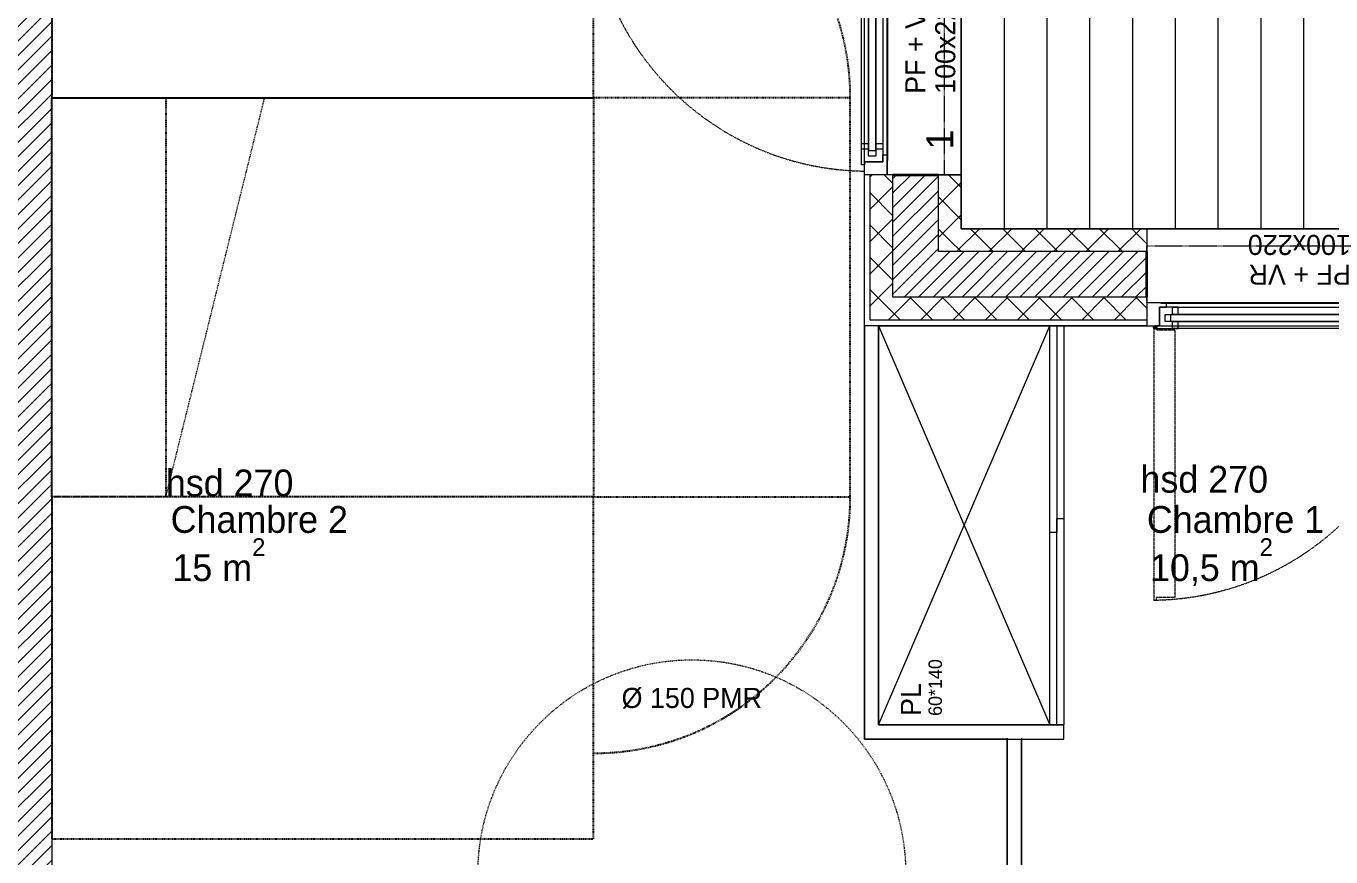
# Model space of a CAD drawing. Header units: centimetres. Extents: x 1724 to 19617, y -6503 to 8072.
# Drawn here: x 4389.7 to 4847.2, y -3249.6 to -2958.1 of the extents above; entities that cross this region are included whole.
import ezdxf

# ---------------------------------------------------------------- set-up
doc = ezdxf.new("R2010")
doc.units = ezdxf.units.CM
for name, pattern in [('Style de ligne -14', [0.147638, 0.098425, -0.049213]), ('Style de ligne -17', [0.347222, 0.20828, -0.138942]), ('Style de ligne -18', [0.164042, 0.054681, -0.109361]), ('Style de ligne -5', [0.20828, 0.069425, -0.138855]), ('VW-01', [0.41656, 0.20828, -0.20828])]:
    doc.linetypes.add(name, pattern=pattern)
for name, color, linetype in [('B aménagement intérieur', 252, 'Continuous'), ('B Général', 252, 'Continuous'), ('C ANNOTATIONS-PMR', 252, 'Style de ligne -5'), ('C ANNOTATIONS-prestations', 252, 'Continuous'), ('C ANNOTATIONS-texte', 252, 'Continuous'), ('C ANNOTATIONS-texte surfaces', 252, 'Continuous'), ('D SURFACES-shab', 252, 'Continuous')]:
    doc.layers.add(name, color=color, linetype=linetype)
doc.layers.add('B GÈnÈral', color=7, linetype='Continuous', lineweight=5)
doc.styles.add('Eurostile', font='Eurosti.TTF')
doc.styles.add('Eurostile (bold)', font='Eurostib.TTF')
doc.styles.add('Eurostile (italic)', font='Eurostib.TTF')
pattern_1 = [(225, (-804.3564, -7946.63), (5.656854, -5.656854), []), (315, (-804.3564, -7946.63), (-5.656854, -5.656854), [])]
pattern_2 = [(45, (-804.3564, -7946.63), (2.4253472, -2.6458333), [])]
pattern_3 = [(135, (-804.3564, -7946.63), (-5.656854, -5.656854), []), (225, (-804.3564, -7946.63), (-5.656854, 5.656854), [])]

# ---------------------------------------------------------------- blocks, each defined once
blk = doc.blocks.new('Groupe-38-1')
at = {"layer": 'B Général', "color": 7, "linetype": 'Continuous', "lineweight": 5}
for p, q in [((5536.96, 5109.39), (5536.96, 4917.39)), ((5551.96, 5109.39), (5551.96, 4917.39)), ((5566.96, 5109.39), (5566.96, 4917.39)), ((5581.96, 5109.39), (5581.96, 4917.39)), ((5596.96, 5109.39), (5596.96, 4917.39)), ((5611.96, 5109.39), (5611.96, 4917.39)), ((5626.96, 5109.39), (5626.96, 4917.39)), ((5641.96, 5109.39), (5641.96, 4917.39))]:
    blk.add_line(p, q, dxfattribs=at)
at = {"layer": 'B Général', "color": 7, "linetype": 'Continuous', "lineweight": 5, "flags": 128}
blk.add_lwpolyline([(5521.96, 5109.39), (6191.89, 5109.39), (6191.89, 4917.39), (5521.96, 4917.39)], close=True, dxfattribs=at)
blk = doc.blocks.new('Placard 60.140')
at = {"layer": 'B Général', "color": 7, "linetype": 'Continuous', "lineweight": 5}
for p, q in [((70.08, 30), (-69.92, -30)), ((-69.92, 30), (70.08, -30))]:
    blk.add_line(p, q, dxfattribs=at)
at = {"layer": 'B Général', "color": 7, "linetype": 'Continuous', "lineweight": 5, "flags": 128}
blk.add_lwpolyline([(70.08, -30), (70.08, 30), (-69.92, 30), (-69.92, -30)], dxfattribs=at)
at = {"layer": 'B Général', "color": 252, "linetype": 'Continuous', "lineweight": 5, "true_color": 0x888888, "flags": 128}
blk.add_lwpolyline([(70.08, -30), (70.08, -35), (-69.92, -35), (-69.92, -30)], close=True, dxfattribs=at)
at = {"layer": 'B Général', "color": 7, "linetype": 'Continuous', "lineweight": 5, "flags": 128}
for points in [[(70.08, -30), (70.08, -32.5), (-2.5, -32.5), (-2.5, -30)], [(2.5, -32.5), (2.5, -35), (-69.92, -35), (-69.92, -32.5)]]:
    blk.add_lwpolyline(points, close=True, dxfattribs=at)
at = {"layer": 'B Général', "color": 7, "insert": (-66.82, 22.2), "char_height": 7.049, "attachment_point": 1, "line_spacing_factor": 0.895453, "style": 'Eurostile'}
blk.add_mtext('PL', dxfattribs=at)
at = {"layer": 'C ANNOTATIONS-prestations', "insert": (-66.82, 10.12), "char_height": 4.699, "attachment_point": 4, "line_spacing_factor": 0.895453, "style": 'Eurostile'}
blk.add_mtext('60*140', dxfattribs=at)
blk = doc.blocks.new('Groupe-43-1')
at = {"layer": 'B Général', "color": 7, "linetype": 'VW-01', "lineweight": 5}
blk.add_line((70, -99.99), (-70, -65.35), dxfattribs=at)
at = {"layer": 'B Général', "linetype": 'VW-01', "flags": 128}
for points in [[(-70, 50), (70, 50), (70, -140), (-70, -140)], [(-70, -99.99), (70, -99.99), (70, -140), (-70, -140)]]:
    blk.add_lwpolyline(points, close=True, dxfattribs=at)
blk = doc.blocks.new('Lit 140.190_PMR 1')
at = {"layer": 'B Général', "color": 154, "linetype": 'VW-01', "true_color": 0x0053a6, "flags": 128}
for points in [[(-70, 50), (70, 50), (70, 140), (-70, 140)], [(-70, -140), (-70, 50), (-190, 50), (-190, -140)], [(190, -140), (190, 50), (70, 50), (70, -140)]]:
    blk.add_lwpolyline(points, close=True, dxfattribs=at)
at = {"layer": 'B Général', "color": 154, "linetype": 'VW-01', "true_color": 0x0053a6}
for centre, start, end in [((-70, 50), 90, 180), ((70, 50), 0, 90)]:
    blk.add_arc(centre, 90, start, end, dxfattribs=at)
at = {"layer": 'B Général'}
blk.add_blockref('Groupe-43-1', (0, 0), dxfattribs=at)
blk = doc.blocks.new('Rond 150_PMR')
at = {"layer": 'B Général', "color": 154, "linetype": 'VW-01', "lineweight": 5, "true_color": 0x0053a6}
blk.add_circle((0, 0), 75, dxfattribs=at)
at = {"layer": 'B Général', "color": 154, "true_color": 0x0053a6, "insert": (-61.5, 0), "char_height": 7.049, "attachment_point": 5, "rotation": 90, "line_spacing_factor": 0.895453, "style": 'Eurostile (italic)'}
blk.add_mtext('Ø 150 PMR', dxfattribs=at)
blk = doc.blocks.new('T3 A 102 (2D)')
at = {"layer": 'B Général', "color": 7, "linetype": 'Continuous', "lineweight": 13}
for p, q in [((-209.5, 181.56), (-209.5, 36.56)), ((-204.5, 181.56), (-204.5, 41.56)), ((-204.5, 41.56), (-139.5, 41.56)), ((-159.42, 36.84), (-159.42, -195.44)), ((-154.42, 36.84), (-154.42, -195.44)), ((-209.5, 36.56), (-139.5, 36.56))]:
    blk.add_line(p, q, dxfattribs=at)
at = {"layer": 'B Général', "color": 7, "linetype": 'Continuous', "lineweight": 5}
for p, q in [((-209.5, 181.56), (-209.5, 36.56)), ((-204.5, 181.56), (-204.5, 41.56)), ((-204.5, 41.56), (-139.5, 41.56)), ((-139.5, 36.56), (-139.5, 41.56)), ((-159.42, 36.84), (-159.42, -195.44)), ((-154.42, 36.84), (-154.42, -195.44)), ((-209.5, 36.56), (-139.5, 36.56))]:
    blk.add_line(p, q, dxfattribs=at)
at = {"layer": 'D SURFACES-shab', "lineweight": 18, "flags": 128}
for points in [[(-259.42, -195.44), (-159.44, -195.44), (-159.43, 36.56), (-209.5, 36.56), (-209.5, 381.58), (-494.42, 381.58), (-494.42, -85.66), (-354.42, -85.66), (-354.42, -20.66), (-349.42, -20.66), (-349.42, -85.66), (-259.42, -85.66)], [(-204.5, 181.56), (105.58, 181.56), (105.58, -195.44), (-154.42, -195.44), (-154.42, 36.56), (-139.5, 36.56), (-139.5, 41.56), (-204.5, 41.56)]]:
    blk.add_lwpolyline(points, close=True, dxfattribs=at)
at = {"layer": 'B Général', "color": 7}
for name, p, rotation in [('Lit 140.190_PMR 1', (-354.42, 191.58), 270), ('Placard 60.140', (-174.5, 111.48), 90)]:
    blk.add_blockref(name, p, dxfattribs=dict(at, rotation=rotation))
at = {"layer": 'C ANNOTATIONS-PMR', "color": 7, "rotation": 270}
blk.add_blockref('Rond 150_PMR', (-270, -10.66), dxfattribs=at)
at = {"layer": 'C ANNOTATIONS-texte', "char_height": 9.398, "attachment_point": 8, "line_spacing_factor": 0.895453, "style": 'Eurostile'}
for s, insert in [('Chambre 2', (-421.65, 108.76)), ('Chambre 1', (-79.35, 108.76))]:
    blk.add_mtext(s, dxfattribs=dict(at, insert=insert))
at = {"layer": 'C ANNOTATIONS-texte surfaces', "char_height": 9.3982, "attachment_point": 2, "line_spacing_factor": 0.895453, "style": 'Eurostile'}
for s, insert in [('15 m{\\H0.6667x;\\S2^ ;}', (-435.82, 107.01)), ('10,5 m{\\H0.6667x;\\S2^ ;}', (-87.79, 107.01))]:
    blk.add_mtext(s, dxfattribs=dict(at, insert=insert))
blk = doc.blocks.new('PF 100.220 + VR')
at = {"layer": 'B Général', "color": 7, "linetype": 'Continuous', "lineweight": 13}
for p, q in [((-50, 7), (-50, 17)), ((50, 7), (50, 17))]:
    blk.add_line(p, q, dxfattribs=at)
at = {"layer": 'B Général', "color": 7, "linetype": 'Continuous', "lineweight": 35}
for p, q in [((-50, 7), (-50, -9)), ((50, 7), (50, -9))]:
    blk.add_line(p, q, dxfattribs=at)
at = {"layer": 'B Général'}
blk.add_line((45, 9), (-45, 9), dxfattribs=at)
at = {"layer": 'B Général', "color": 7, "linetype": 'Style de ligne -14', "lineweight": 5, "flags": 128}
blk.add_lwpolyline([(47.5, 113.27), (46.5, 113.27), (46.5, 112.27), (40, 112.27), (40, 18.5), (46.5, 18.5), (46.5, 17.5), (47.5, 17.5)], close=True, dxfattribs=at)
at = {"layer": 'B Général', "lineweight": 5, "flags": 128}
for points in [[(-43, 10.5), (-43, 9), (-50, 9), (-50, 17), (-45.5, 17), (-45.5, 10.5)], [(-43.5, 15.5), (43.5, 15.5), (43.5, 13), (-43.5, 13)], [(-41, 18), (41, 18), (41, 15.5), (-41, 15.5)], [(43, 10.5), (43, 9), (50, 9), (50, 17), (45.5, 17), (45.5, 10.5)], [(-41, 13), (41, 13), (41, 10.5), (-41, 10.5)]]:
    blk.add_lwpolyline(points, close=True, dxfattribs=at)
at = {"layer": 'B Général', "color": 7, "linetype": 'Continuous', "lineweight": 5, "flags": 128}
for points in [[(-39, 15.5), (-41.5, 15.5), (-41.5, 13), (-39, 13), (-39, 10.5), (-45.5, 10.5), (-45.5, 17), (-46.5, 17), (-46.5, 18), (-39, 18)], [(39, 15.5), (41.5, 15.5), (41.5, 13), (39, 13), (39, 10.5), (45.5, 10.5), (45.5, 17), (46.5, 17), (46.5, 18), (39, 18)]]:
    blk.add_lwpolyline(points, close=True, dxfattribs=at)
at = {"layer": 'B Général', "color": 7, "linetype": 'Style de ligne -17', "lineweight": 5, "flags": 128}
blk.add_lwpolyline([(-50, 9), (50, 9), (50, -11), (-50, -11)], close=True, dxfattribs=at)
at = {"layer": 'B Général', "lineweight": 13, "flags": 128}
blk.add_lwpolyline([(-50, -9), (-50, -17), (50, -17), (50, -9)], dxfattribs=at)
at = {"layer": 'B Général'}
blk.add_circle((47, 17.5), 0.5, dxfattribs=at)
at = {"layer": 'B Général', "color": 7, "linetype": 'Style de ligne -18', "lineweight": 5}
blk.add_arc((48.78, 15.78), 97.5, 90.8973, 179.2823, dxfattribs=at)
at = {"layer": 'B Général', "insert": (-21.61, 2.64), "char_height": 7.049, "attachment_point": 1, "rotation": 360, "line_spacing_factor": 0.895453, "style": 'Eurostile'}
blk.add_mtext('PF + VR', dxfattribs=at)
at = {"layer": 'C ANNOTATIONS-prestations', "attachment_point": 1, "rotation": 360, "line_spacing_factor": 0.895453}
for s, insert, char_height, style in [('1', (-41.14, -4.78), 9.4, 'Eurostile (bold)'), ('100x220', (-21.61, -7.84), 7.049, 'Eurostile')]:
    blk.add_mtext(s, dxfattribs=dict(at, insert=insert, char_height=char_height, style=style))

msp = doc.modelspace()

# ---------------------------------------------------------------- hatches: boundary and pattern name
at = {"layer": 'B GÈnÈral', "linetype": 'Continuous', "lineweight": 5}
h = msp.add_hatch(dxfattribs=at)
h.set_pattern_fill('50_BETON', style=0, pattern_type=2)
h.set_pattern_definition(pattern_2)
h.paths.add_polyline_path([(4380.685, -3646.241), (4398.685, -3646.241), (4398.685, -2853.22), (4380.685, -2853.22)])
at = {"layer": 'B GÈnÈral', "linetype": 'Continuous', "lineweight": 5, "true_color": 0x808080}
h = msp.add_hatch(dxfattribs=at)
h.set_pattern_fill('02_ISOLANT', color=8, angle=90, style=0, pattern_type=2)
h.set_pattern_definition(pattern_3)
h.paths.add_polyline_path([(4685.604, -3061.241), (4693.604, -3053.241), (4693.604, -3010.269), (4685.604, -3010.269)])
at = {"layer": 'B GÈnÈral', "linetype": 'Continuous', "lineweight": 5}
h = msp.add_hatch(dxfattribs=at)
h.set_pattern_fill('50_BETON', style=0, pattern_type=2)
h.set_pattern_definition(pattern_2)
h.paths.add_polyline_path([(4693.604, -3053.241), (4709.604, -3037.241), (4709.604, -3010.269), (4693.604, -3010.269)])
at = {"layer": 'B GÈnÈral', "linetype": 'Continuous', "lineweight": 5, "true_color": 0x808080}
h = msp.add_hatch(dxfattribs=at)
h.set_pattern_fill('02_ISOLANT', color=8, angle=90, style=0, pattern_type=2)
h.set_pattern_definition(pattern_3)
h.paths.add_polyline_path([(4709.604, -3037.241), (4717.604, -3029.241), (4717.604, -3010.269), (4709.604, -3010.269)])
h = msp.add_hatch(dxfattribs=at)
h.set_pattern_fill('02_ISOLANT', color=8, angle=180, style=0, pattern_type=2)
h.set_pattern_definition(pattern_1)
h.paths.add_polyline_path([(4782.604, -3037.241), (4782.604, -3029.241), (4717.604, -3029.241), (4709.604, -3037.241)])
at = {"layer": 'B GÈnÈral', "linetype": 'Continuous', "lineweight": 5}
h = msp.add_hatch(dxfattribs=at)
h.set_pattern_fill('50_BETON', style=0, pattern_type=2)
h.set_pattern_definition(pattern_2)
h.paths.add_polyline_path([(4782.604, -3053.241), (4782.604, -3037.241), (4709.604, -3037.241), (4693.604, -3053.241)])
at = {"layer": 'B GÈnÈral', "linetype": 'Continuous', "lineweight": 5, "true_color": 0x808080}
h = msp.add_hatch(dxfattribs=at)
h.set_pattern_fill('02_ISOLANT', color=8, angle=180, style=0, pattern_type=2)
h.set_pattern_definition(pattern_1)
h.paths.add_polyline_path([(4782.604, -3061.241), (4782.604, -3053.241), (4693.604, -3053.241), (4685.604, -3061.241)])

# ---------------------------------------------------------------- linework, layer by layer
at = {"layer": 'B Général', "color": 7, "linetype": 'Continuous', "lineweight": 18}
for p, q in [((4398.685, -2853.22), (4398.685, -3646.241)), ((4693.604, -3053.241), (4693.604, -3010.269)), ((4709.604, -3037.241), (4709.604, -3010.269)), ((4782.604, -3037.241), (4709.604, -3037.241)), ((4782.604, -3053.241), (4693.604, -3053.241))]:
    msp.add_line(p, q, dxfattribs=at)
at = {"layer": 'B Général', "color": 7, "linetype": 'Continuous', "lineweight": 5}
for p, q in [((4398.685, -2853.22), (4398.685, -3646.241)), ((4683.604, -3063.241), (4683.604, -3010.269)), ((4685.604, -3061.241), (4685.604, -3010.269)), ((4685.604, -3061.241), (4685.604, -3010.269)), ((4693.604, -3053.241), (4693.604, -3010.269)), ((4709.604, -3037.241), (4709.604, -3010.269)), ((4717.604, -3029.241), (4717.604, -3010.269)), ((4782.604, -3029.241), (4717.604, -3029.241)), ((4782.604, -3037.241), (4709.604, -3037.241)), ((4782.604, -3053.241), (4693.604, -3053.241)), ((4782.604, -3063.241), (4683.604, -3063.241)), ((4782.604, -3061.241), (4685.604, -3061.241)), ((4782.604, -3061.241), (4685.604, -3061.241))]:
    msp.add_line(p, q, dxfattribs=at)
at = {"layer": 'B Général', "color": 7, "linetype": 'Continuous', "lineweight": 13}
for p, q in [((4717.604, -3010.269), (4683.604, -3010.269)), ((4683.604, -3063.241), (4683.604, -3010.269)), ((4717.604, -3029.241), (4717.604, -3010.269)), ((4782.604, -3029.241), (4717.604, -3029.241)), ((4782.604, -3029.241), (4782.604, -3063.241)), ((4782.604, -3063.241), (4683.604, -3063.241))]:
    msp.add_line(p, q, dxfattribs=at)
at = {"layer": 'D SURFACES-shab', "color": 1, "linetype": 'Continuous', "lineweight": 5, "true_color": 0xff0000, "flags": 128}
msp.add_lwpolyline([(4717.604, -2837.241), (4717.604, -3029.241), (5387.532, -3029.241), (5387.532, -2837.241)], close=True, dxfattribs=at)

# ---------------------------------------------------------------- block references
at = {"layer": 'B aménagement intérieur', "color": 7}
msp.add_blockref('T3 A 102 (2D)', (4893.107, -3244.797), dxfattribs=at)
at = {"layer": 'B Général', "color": 7}
msp.add_blockref('Groupe-38-1', (-804.356, -7946.63), dxfattribs=at)
for p, rotation in [((4700.604, -2960.269), 90), ((4832.604, -3046.241), 180)]:
    msp.add_blockref('PF 100.220 + VR', p, dxfattribs=dict(at, rotation=rotation))

# ---------------------------------------------------------------- texts
at = {"layer": 'C ANNOTATIONS-prestations', "char_height": 9.3982, "width": 66.53222, "attachment_point": 7, "line_spacing_factor": 0.895453, "style": 'Eurostile'}
for insert in [(4438.696, -3123.22), (4780.444, -3121.929)]:
    msp.add_mtext('hsd 270', dxfattribs=dict(at, insert=insert))

doc.saveas('drawing.dxf')
